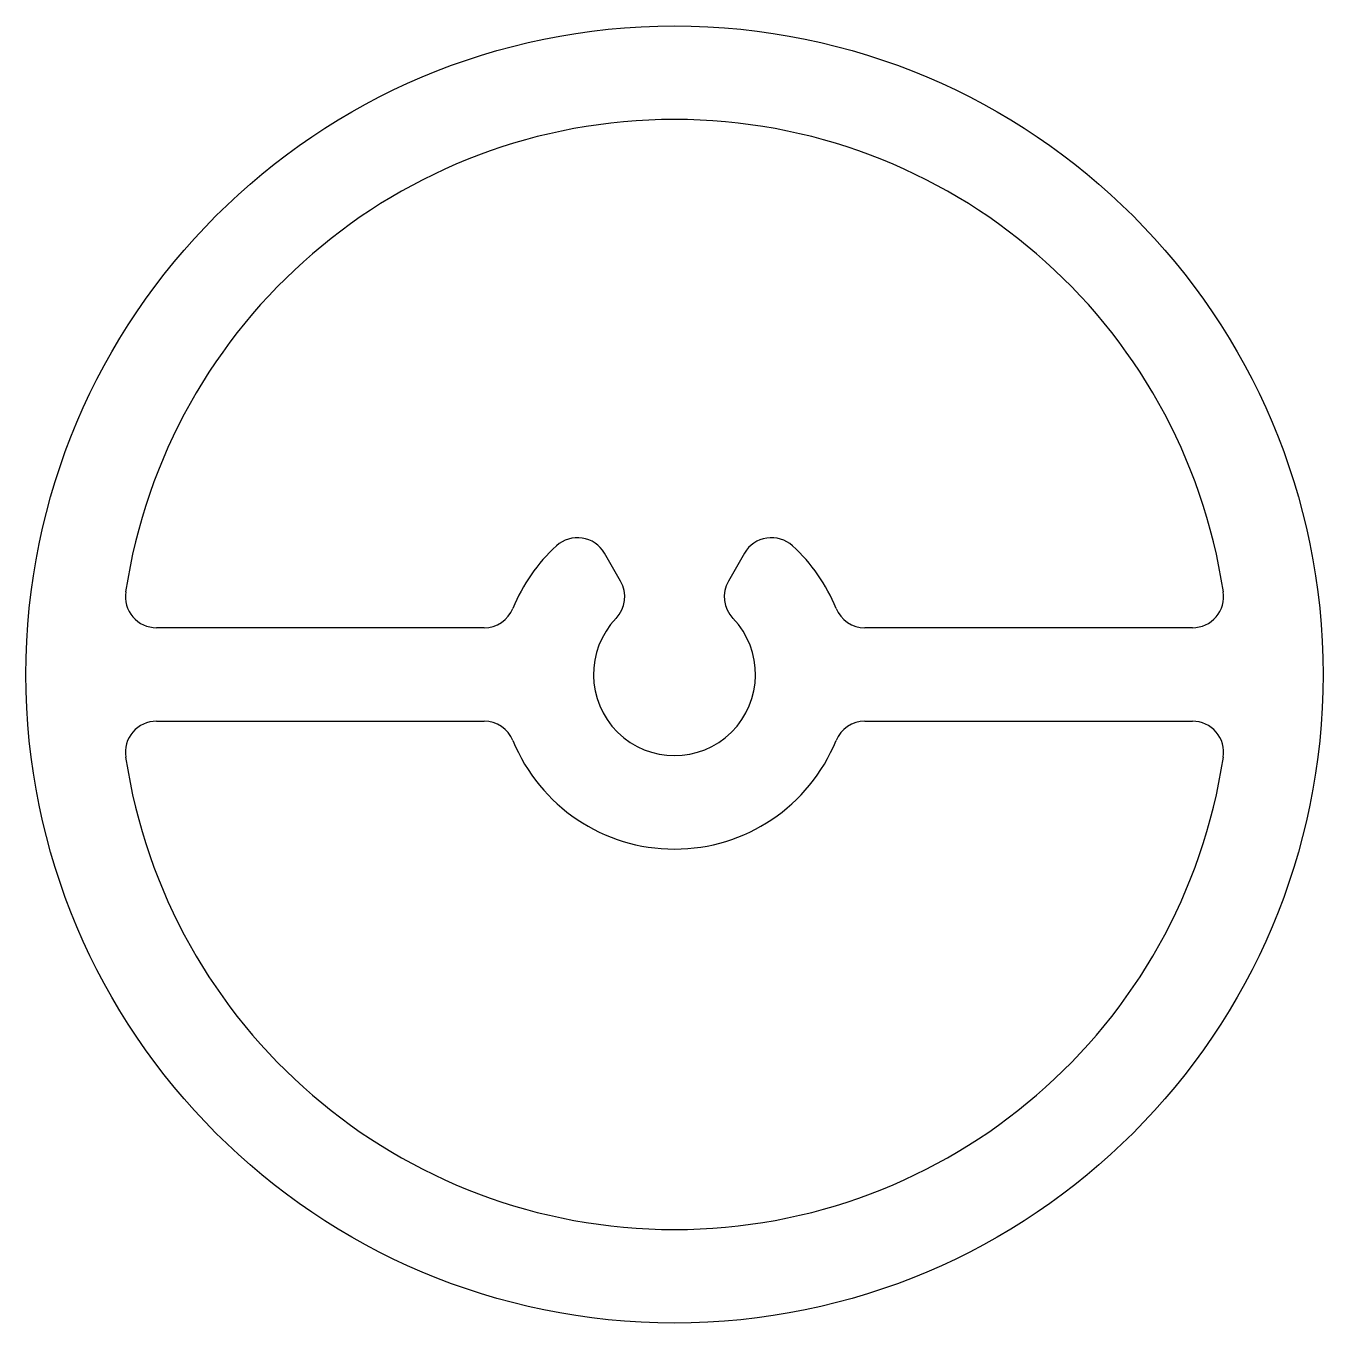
# Model space of a CAD drawing. Extents: x 1701.6 to 1722.4, y 1638.2 to 1659.
import ezdxf

# ---------------------------------------------------------------- set-up
doc = ezdxf.new("R2010")
doc.units = 0
doc.layers.get('0').update_dxf_attribs({"linetype": 'CONTINUOUS'})

msp = doc.modelspace()

# ---------------------------------------------------------------- linework, layer by layer
for p, q in [((1711.175, 1650.061), (1710.917, 1650.508)), ((1713.162, 1650.508), (1712.905, 1650.061)), ((1708.986, 1649.314), (1703.734, 1649.314)), ((1720.346, 1649.314), (1715.094, 1649.314)), ((1703.734, 1647.814), (1708.986, 1647.814)), ((1715.094, 1647.814), (1720.346, 1647.814))]:
    msp.add_line(p, q)
msp.add_circle((1712.04, 1648.564), 10.4)
for centre, radius, start, end in [((1712.04, 1648.564), 8.9, 8.5579, 171.4421), ((1710.484, 1650.258), 0.5, 30, 132.5559), ((1713.595, 1650.258), 0.5, 47.4441, 150), ((1712.04, 1648.564), 2.8, 132.5559, 157.7414), ((1712.04, 1648.564), 2.8, 22.2586, 47.4441), ((1703.734, 1649.814), 0.5, 171.4421, 270), ((1710.742, 1649.811), 0.5, 316.1276, 30), ((1713.338, 1649.811), 0.5, 150, 223.8724), ((1720.346, 1649.814), 0.5, 270, 8.5579), ((1708.986, 1649.814), 0.5, 270, 337.7414), ((1712.04, 1648.564), 1.3, 136.1276, 43.8724), ((1715.094, 1649.814), 0.5, 202.2586, 270), ((1703.734, 1647.314), 0.5, 90, 188.5579), ((1708.986, 1647.314), 0.5, 22.2586, 90), ((1715.094, 1647.314), 0.5, 90, 157.7414), ((1720.346, 1647.314), 0.5, 351.4421, 90), ((1712.04, 1648.564), 2.8, 202.2586, 337.7414), ((1712.04, 1648.564), 8.9, 188.5579, 351.4421)]:
    msp.add_arc(centre, radius, start, end)

doc.saveas('drawing.dxf')
